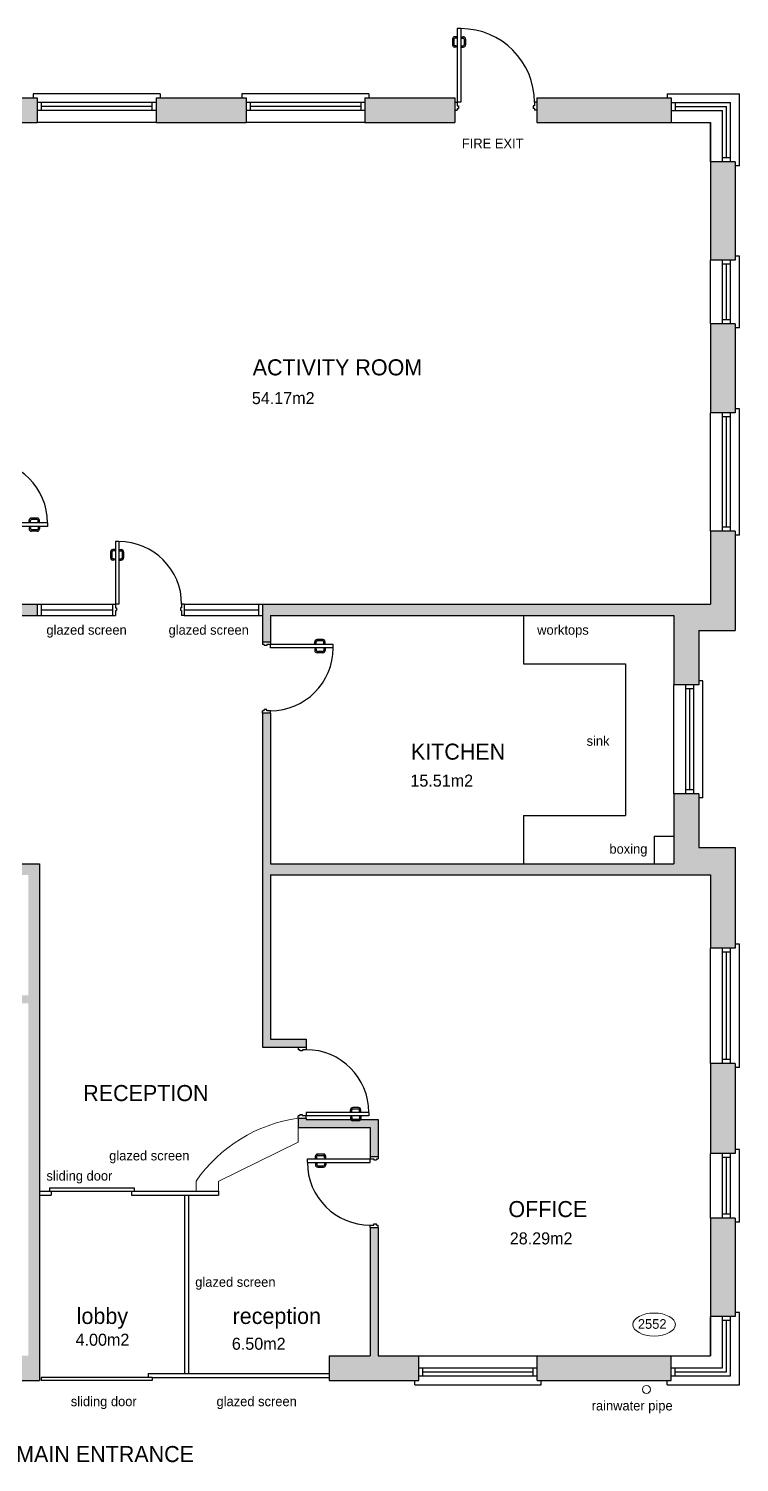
# Model space of a CAD drawing. Header units: millimetres. Extents: x -3138 to 23381, y 5420 to 23275.
# Drawn here: x 14536 to 23381, y 5420 to 23275 of the extents above; entities that cross this region are included whole.
import ezdxf

# ---------------------------------------------------------------- set-up
doc = ezdxf.new("R2010")
doc.units = ezdxf.units.MM
for name, color, linetype in [('A-Doors & Frames-G', 150, 'Continuous'), ('A-External -Wall G', 7, 'Continuous'), ('A-Internal Wall G', 7, 'Continuous'), ('A-Window G', 62, 'Continuous'), ('AREA', 6, 'Continuous'), ('CEILING HEIGHTS', 40, 'Continuous'), ('KITCHEN UNITS', 33, 'Continuous'), ('RAINWATER PIPES', 5, 'Continuous'), ('ROOM TITLES', 7, 'Continuous'), ('TEXT', 7, 'Continuous'), ('WALLSHADE', 254, 'Continuous')]:
    doc.layers.add(name, color=color, linetype=linetype)
doc.styles.add('style2', font='comic.ttf', dxfattribs={"height": 200})

msp = doc.modelspace()

# ---------------------------------------------------------------- hatches: boundary and pattern name
at = {"layer": 'WALLSHADE', "linetype": 'Continuous', "lineweight": 0}
h = msp.add_hatch(color=256, dxfattribs=at)
h.paths.add_polyline_path([(1471, 22415), (586, 22415), (586, 22105), (1471, 22105)])
h.paths.add_polyline_path([(-889, 22415), (-1989, 22415), (-1989, 22105), (-889, 22105)])
h.paths.add_polyline_path([(-2517, 21647), (-2827, 21647), (-2827, 20417), (-2517, 20417)])
h.paths.add_polyline_path([(-2517, 19607), (-2827, 19607), (-2827, 18497), (-2517, 18497)])
h.paths.add_polyline_path([(-2517, 17017), (-2827, 17017), (-2827, 15797), (-2357, 15797), (-2357, 14195), (344, 14195), (344, 14196, -0.414214), (372, 14225), (445, 14225, -0.414214), (473, 14196), (473, 14195), (1125, 14195), (1125, 14295), (-458, 14295), (-458, 15966), (1025, 15966), (1025, 15180), (1125, 15180), (1125, 15966), (1520, 15966), (1520, 16106), (-1147, 16106), (-1147, 15966), (-558, 15966), (-558, 14295), (-2257, 14295), (-2257, 15966), (-2032, 15966), (-2032, 16106), (-2517, 16106)])
h.paths.add_polyline_path([(1387, 12875), (-2257, 12875), (-2257, 13310), (-2357, 13310), (-2357, 13077), (-2827, 13077), (-2827, 11862), (-2517, 11862), (-2517, 12735), (1387, 12735)])
h.paths.add_polyline_path([(4616, 22415), (2946, 22415), (2946, 22105), (4115, 22105), (4115, 16106), (2405, 16106), (2405, 15966), (5005, 15966), (5005, 16106), (4215, 16106), (4215, 22105), (4616, 22105)])
h.paths.add_polyline_path([(6641, 22415), (6091, 22415), (6091, 22105), (6641, 22105)])
h.paths.add_polyline_path([(5617, 12875), (2277, 12875), (2277, 12735), (5617, 12735)])
h.paths.add_polyline_path([(8633, 6747), (7567, 6747), (7567, 11137), (9992, 11137), (9992, 12875), (6502, 12875), (6502, 12735), (7467, 12735), (7467, 12122), (7567, 12122), (7567, 12735), (9892, 12735), (9892, 11237), (8248, 11237), (8248, 11236, -0.414214), (8219, 11207), (8147, 11207, -0.414214), (8118, 11236), (8118, 11237), (7467, 11237), (7467, 6747), (7108, 6747), (7108, 6437), (8633, 6437)])
h.paths.add_polyline_path([(12058, 6747), (11098, 6747), (11098, 11137), (11188, 11137), (11188, 11237), (10883, 11237), (10883, 11137), (10998, 11137), (10998, 6747), (10048, 6747), (10048, 6437), (12058, 6437)])
h.paths.add_polyline_path([(14672, 12875), (12072, 12875), (12072, 12735), (14532, 12735), (14532, 11237), (12172, 11237), (12172, 11850), (12072, 11850), (12072, 11137), (12073, 11137), (14532, 11137), (14532, 6747), (13538, 6747), (13538, 6437), (14672, 6437)])
h.paths.add_polyline_path([(9111, 22415), (8116, 22415), (8116, 22105), (8415, 22105), (8415, 16106), (6685, 16106), (6685, 15966), (10809, 15966), (10809, 16718), (10709, 16718), (10709, 16106), (8515, 16106), (8515, 17703), (10709, 17703), (10809, 17703), (11460, 17703), (11460, 17704, -0.414214), (11489, 17733), (11561, 17733, -0.414214), (11590, 17704), (11590, 17703), (11923, 17703), (11923, 17803), (9482, 17803, -0.145161), (9472, 17803), (8644, 17803, -0.145161), (8634, 17803), (8515, 17803), (8515, 20403), (11823, 20403), (11823, 18688), (11923, 18688), (11923, 20503), (10121, 20503), (10121, 21143, -0.145161), (10121, 21154), (10121, 21970, -0.145161), (10121, 21981), (10121, 22105), (12031, 22105), (12031, 22415), (10021, 22415), (10021, 20503), (8555, 20503), (8555, 22105), (9111, 22105)])
h.paths.add_polyline_path([(14641, 22415), (13511, 22415), (13511, 22105), (13890, 22105), (13890, 20503), (12828, 20503), (12828, 20149), (12829, 20149, -0.414214), (12857, 20120), (12857, 20048, -0.414214), (12829, 20019), (12828, 20019), (12828, 15966), (14640, 15966), (14640, 16106), (13990, 16106), (13990, 17046), (13890, 17046), (13890, 16106), (12928, 16106), (12928, 20403), (13890, 20403), (13890, 17931), (13990, 17931), (13990, 22105), (14641, 22105)])
h.paths.add_polyline_path([(17241, 22415), (16121, 22415), (16121, 22105), (17241, 22105)])
h.paths.add_polyline_path([(19841, 22415), (18721, 22415), (18721, 22105), (19841, 22105)])
h.paths.add_polyline_path([(23331, 17015), (23021, 17015), (23021, 16106), (17445, 16106), (17445, 15636), (17545, 15636), (17545, 15966), (22566, 15966), (22566, 15104), (22876, 15104), (22876, 15779), (23331, 15779)])
h.paths.add_polyline_path([(19391, 6747), (18886, 6747), (18886, 8345), (18786, 8345), (18786, 6747), (18276, 6747), (18276, 6437), (19391, 6437)])
h.paths.add_polyline_path([(18886, 9690), (18666, 9690, -0.282457), (18641, 9674), (18569, 9674, -0.282457), (18543, 9690), (17989, 9690), (17989, 9704), (17889, 9704), (17889, 9590), (18786, 9590), (18786, 9230), (18886, 9230)])
h.paths.add_polyline_path([(23331, 13077), (22876, 13077), (22876, 13747), (22566, 13747), (22566, 12875), (17545, 12875), (17545, 14751), (17445, 14751), (17445, 10589), (17989, 10589), (17989, 10689), (17545, 10689), (17545, 12735), (23021, 12735), (23021, 11825), (23331, 11825)])
h.paths.add_polyline_path([(23331, 19600), (23021, 19600), (23021, 18490), (23331, 18490)])
h.paths.add_polyline_path([(23331, 21615), (23021, 21615), (23021, 20390), (23331, 20390)])
h.paths.add_polyline_path([(22531, 22415), (20861, 22415), (20861, 22105), (22531, 22105)])
h.paths.add_polyline_path([(23331, 8462), (23021, 8462), (23021, 7237), (23331, 7237)])
h.paths.add_polyline_path([(23331, 10387), (23021, 10387), (23021, 9267), (23331, 9267)])
h.paths.add_polyline_path([(22531, 6747), (20866, 6747), (20866, 6437), (22531, 6437)])

# ---------------------------------------------------------------- linework, layer by layer
at = {"color": 1, "linetype": 'Continuous', "lineweight": 0}
for p, q in [((17889, 9590), (17889, 9409)), ((16896, 8919), (17889, 9409)), ((16619, 8797), (16619, 8920)), ((16897, 8797), (16897, 8920))]:
    msp.add_line(p, q, dxfattribs=at)
msp.add_arc((18142, 7876), 1846, 97.8792, 145.5557, dxfattribs=at)
at = {"layer": 'A-Doors & Frames-G'}
for p, q in [((19871, 23275), (19871, 22359)), ((19915, 23275), (19871, 23275)), ((19915, 23275), (19915, 22359)), ((19811, 23146), (19811, 23074)), ((19828, 23146), (19828, 23074)), ((19868, 23175), (19840, 23175)), ((19868, 23158), (19840, 23158)), ((19858, 23062), (19840, 23062)), ((19858, 23045), (19840, 23045)), ((19858, 23062), (19858, 23045)), ((19868, 23175), (19868, 23158)), ((19917, 23175), (19917, 23158)), ((19917, 23175), (19945, 23175)), ((19917, 23158), (19945, 23158)), ((19927, 23062), (19945, 23062)), ((19927, 23062), (19927, 23045)), ((19927, 23045), (19945, 23045)), ((19957, 23146), (19957, 23074)), ((19974, 23146), (19974, 23074)), ((19841, 22359), (19871, 22359)), ((19871, 22359), (19871, 22313)), ((19915, 22359), (19871, 22359)), ((20861, 22359), (20831, 22359)), ((20831, 22359), (20831, 22313)), ((19841, 22259), (19871, 22259)), ((19871, 22313), (19885, 22313)), ((19871, 22280), (19885, 22280)), ((19871, 22280), (19871, 22259)), ((19885, 22313), (19885, 22280)), ((20831, 22313), (20817, 22313)), ((20817, 22313), (20817, 22280)), ((20831, 22280), (20817, 22280)), ((20831, 22280), (20831, 22259)), ((20861, 22259), (20831, 22259)), ((14541, 17132), (14541, 17151)), ((14558, 17132), (14558, 17151)), ((14642, 17179), (14570, 17179)), ((14642, 17162), (14570, 17162)), ((14654, 17122), (14654, 17151)), ((14671, 17122), (14671, 17151)), ((14771, 17120), (13990, 17120)), ((14771, 17076), (13990, 17076)), ((14558, 17132), (14541, 17132)), ((14541, 17063), (14541, 17045)), ((14558, 17063), (14541, 17063)), ((14558, 17063), (14558, 17045)), ((14642, 17033), (14570, 17033)), ((14642, 17016), (14570, 17016)), ((14671, 17122), (14654, 17122)), ((14671, 17073), (14654, 17073)), ((14654, 17073), (14654, 17045)), ((14671, 17073), (14671, 17045)), ((14771, 17120), (14771, 17076)), ((15612, 16787), (15584, 16787)), ((15612, 16787), (15612, 16770)), ((15615, 16887), (15615, 16106)), ((15659, 16887), (15615, 16887)), ((15659, 16887), (15659, 16106)), ((15661, 16787), (15661, 16770)), ((15661, 16787), (15689, 16787)), ((15555, 16758), (15555, 16686)), ((15572, 16758), (15572, 16686)), ((15612, 16770), (15584, 16770)), ((15602, 16674), (15584, 16674)), ((15602, 16657), (15584, 16657)), ((15602, 16674), (15602, 16657)), ((15661, 16770), (15689, 16770)), ((15671, 16674), (15689, 16674)), ((15671, 16674), (15671, 16657)), ((15671, 16657), (15689, 16657)), ((15701, 16758), (15701, 16686)), ((15718, 16758), (15718, 16686)), ((14640, 16106), (15585, 16106)), ((14690, 16106), (14690, 15966)), ((15585, 16106), (15615, 16106)), ((15585, 15966), (15585, 16106)), ((15615, 16106), (15615, 16060)), ((15659, 16106), (15615, 16106)), ((16470, 16106), (16440, 16106)), ((16440, 16106), (16440, 16060)), ((16470, 16106), (17445, 16106)), ((16470, 16106), (16470, 15966)), ((17395, 16106), (17395, 15966)), ((14640, 15966), (15585, 15966)), ((14690, 16036), (15585, 16036)), ((15585, 15966), (15615, 15966)), ((15615, 16060), (15629, 16060)), ((15615, 16027), (15629, 16027)), ((15615, 16027), (15615, 15966)), ((15629, 16060), (15629, 16027)), ((16440, 16060), (16426, 16060)), ((16426, 16060), (16426, 16027)), ((16440, 16027), (16426, 16027)), ((16440, 16027), (16440, 15966)), ((16470, 15966), (16440, 15966)), ((16470, 16036), (17395, 16036)), ((16470, 15966), (17445, 15966)), ((17445, 15636), (17445, 15606)), ((17466, 15606), (17445, 15606)), ((17466, 15606), (17466, 15592)), ((17499, 15592), (17466, 15592)), ((17499, 15606), (17499, 15592)), ((17545, 15606), (17499, 15606)), ((17545, 15636), (17545, 15606)), ((17545, 15562), (17545, 15606)), ((18326, 15606), (17545, 15606)), ((18326, 15562), (17545, 15562)), ((18096, 15619), (18096, 15637)), ((18113, 15619), (18096, 15619)), ((18096, 15550), (18096, 15531)), ((18113, 15550), (18096, 15550)), ((18113, 15619), (18113, 15637)), ((18113, 15550), (18113, 15531)), ((18197, 15666), (18125, 15666)), ((18197, 15649), (18125, 15649)), ((18209, 15609), (18209, 15637)), ((18226, 15609), (18209, 15609)), ((18226, 15560), (18209, 15560)), ((18209, 15560), (18209, 15531)), ((18226, 15609), (18226, 15637)), ((18226, 15560), (18226, 15531)), ((18326, 15562), (18326, 15606)), ((18197, 15520), (18125, 15520)), ((18197, 15503), (18125, 15503)), ((17445, 14751), (17445, 14781)), ((17466, 14781), (17445, 14781)), ((17466, 14781), (17466, 14795)), ((17499, 14795), (17466, 14795)), ((17499, 14781), (17499, 14795)), ((17545, 14781), (17499, 14781)), ((17545, 14751), (17545, 14781)), ((17889, 10589), (17889, 10559)), ((17910, 10559), (17889, 10559)), ((17910, 10559), (17910, 10545)), ((17943, 10545), (17910, 10545)), ((17943, 10559), (17943, 10545)), ((17989, 10559), (17943, 10559)), ((17989, 10589), (17989, 10559)), ((18641, 9837), (18569, 9837)), ((18641, 9820), (18569, 9820)), ((17889, 9704), (17889, 9734)), ((17910, 9734), (17889, 9734)), ((17910, 9734), (17910, 9748)), ((17943, 9748), (17910, 9748)), ((17943, 9734), (17943, 9748)), ((17989, 9734), (17943, 9734)), ((17989, 9778), (17989, 9734)), ((18770, 9778), (17989, 9778)), ((17989, 9704), (17989, 9734)), ((18770, 9734), (17989, 9734)), ((18540, 9790), (18540, 9809)), ((18557, 9790), (18540, 9790)), ((18540, 9721), (18540, 9703)), ((18557, 9721), (18540, 9721)), ((18557, 9790), (18557, 9809)), ((18557, 9721), (18557, 9703)), ((18641, 9691), (18569, 9691)), ((18641, 9674), (18569, 9674)), ((18653, 9780), (18653, 9809)), ((18670, 9780), (18653, 9780)), ((18670, 9731), (18653, 9731)), ((18653, 9731), (18653, 9703)), ((18670, 9780), (18670, 9809)), ((18670, 9731), (18670, 9703)), ((18770, 9778), (18770, 9734)), ((18005, 9200), (18786, 9200)), ((18005, 9156), (18005, 9200)), ((18005, 9156), (18786, 9156)), ((18105, 9203), (18105, 9231)), ((18105, 9203), (18122, 9203)), ((18105, 9154), (18122, 9154)), ((18105, 9154), (18105, 9125)), ((18122, 9203), (18122, 9231)), ((18122, 9154), (18122, 9125)), ((18133, 9260), (18206, 9260)), ((18133, 9243), (18206, 9243)), ((18133, 9114), (18206, 9114)), ((18217, 9213), (18217, 9231)), ((18217, 9213), (18234, 9213)), ((18217, 9144), (18217, 9125)), ((18217, 9144), (18234, 9144)), ((18234, 9213), (18234, 9231)), ((18234, 9144), (18234, 9125)), ((18786, 9230), (18786, 9200)), ((18786, 9200), (18832, 9200)), ((18786, 9156), (18786, 9200)), ((18832, 9200), (18832, 9186)), ((18832, 9186), (18865, 9186)), ((18865, 9200), (18865, 9186)), ((18865, 9200), (18886, 9200)), ((18886, 9230), (18886, 9200)), ((18133, 9097), (18206, 9097)), ((14672, 8797), (14816, 8797)), ((14796, 8837), (15847, 8837)), ((14796, 8837), (14796, 8797)), ((14816, 8797), (14816, 8747)), ((14816, 8797), (15816, 8797)), ((15816, 8797), (16897, 8797)), ((15816, 8797), (15816, 8747)), ((15847, 8837), (15847, 8797)), ((16897, 8797), (16897, 8747)), ((14672, 8747), (14816, 8747)), ((15816, 8747), (16897, 8747)), ((16474, 8747), (16474, 6527)), ((16524, 8747), (16524, 6527)), ((18786, 8345), (18786, 8375)), ((18786, 8375), (18832, 8375)), ((18832, 8375), (18832, 8389)), ((18832, 8389), (18865, 8389)), ((18865, 8375), (18865, 8389)), ((18865, 8375), (18886, 8375)), ((18886, 8345), (18886, 8375)), ((14692, 6477), (14692, 6437)), ((16072, 6477), (14692, 6477)), ((16072, 6437), (14692, 6437)), ((16022, 6527), (16022, 6477)), ((16022, 6527), (18276, 6527)), ((16072, 6477), (16072, 6437)), ((16072, 6477), (18276, 6477))]:
    msp.add_line(p, q, dxfattribs=at)
for centre, radius, start, end in [((19915, 22359), 916, 0, 90), ((19840, 23146), 28.5, 90, 180), ((19840, 23074), 28.5, 180, 270), ((19840, 23146), 11.5, 90, 180), ((19840, 23074), 11.5, 180, 270), ((19945, 23146), 28.5, 0, 90), ((19945, 23146), 11.5, 0, 90), ((19945, 23074), 28.5, 270, 0), ((19945, 23074), 11.5, 270, 0), ((13990, 17120), 781, 0, 90), ((14570, 17151), 28.5, 90, 180), ((14570, 17151), 11.5, 90, 180), ((14642, 17151), 28.5, 0, 90), ((14642, 17151), 11.5, 0, 90), ((14570, 17045), 28.5, 180, 270), ((14570, 17045), 11.5, 180, 270), ((14642, 17045), 28.5, 270, 0), ((14642, 17045), 11.5, 270, 0), ((15584, 16758), 28.5, 90, 180), ((15659, 16106), 781, 0, 90), ((15689, 16758), 28.5, 0, 90), ((15584, 16686), 28.5, 180, 270), ((15584, 16758), 11.5, 90, 180), ((15584, 16686), 11.5, 180, 270), ((15689, 16758), 11.5, 0, 90), ((15689, 16686), 28.5, 270, 0), ((15689, 16686), 11.5, 270, 0), ((17545, 15562), 781, 270, 0), ((18125, 15637), 28.5, 90, 180), ((18125, 15637), 11.5, 90, 180), ((18197, 15637), 28.5, 0, 90), ((18197, 15637), 11.5, 0, 90), ((18125, 15531), 28.5, 180, 270), ((18125, 15531), 11.5, 180, 270), ((18197, 15531), 28.5, 270, 0), ((18197, 15531), 11.5, 270, 0), ((17989, 9778), 781, 0, 90), ((18569, 9809), 28.5, 90, 180), ((18569, 9809), 11.5, 90, 180), ((18641, 9809), 28.5, 0, 90), ((18641, 9809), 11.5, 0, 90), ((18569, 9703), 28.5, 180, 270), ((18569, 9703), 11.5, 180, 270), ((18641, 9703), 28.5, 270, 0), ((18641, 9703), 11.5, 270, 0), ((18786, 9156), 781, 180, 270), ((18133, 9231), 28.5, 90, 180), ((18133, 9125), 28.5, 180, 270), ((18133, 9231), 11.5, 90, 180), ((18133, 9125), 11.5, 180, 270), ((18206, 9231), 28.5, 0, 90), ((18206, 9231), 11.5, 0, 90), ((18206, 9125), 28.5, 270, 0), ((18206, 9125), 11.5, 270, 0)]:
    msp.add_arc(centre, radius, start, end, dxfattribs=at)
at = {"layer": 'A-External -Wall G'}
for p, q in [((13511, 22415), (14641, 22415)), ((14641, 22415), (14641, 22105)), ((16121, 22415), (17241, 22415)), ((16121, 22415), (16121, 22105)), ((17241, 22415), (17241, 22105)), ((18721, 22415), (19841, 22415)), ((18721, 22415), (18721, 22105)), ((19841, 22415), (19841, 22105)), ((20861, 22415), (22531, 22415)), ((20861, 22415), (20861, 22105)), ((22531, 22415), (22531, 22105)), ((13990, 22105), (14641, 22105)), ((16121, 22105), (17241, 22105)), ((18721, 22105), (19841, 22105)), ((20861, 22105), (22531, 22105)), ((23021, 22105), (23021, 20390)), ((23331, 21615), (23021, 21615)), ((23331, 21615), (23331, 20390)), ((23331, 20390), (23021, 20390)), ((23021, 19600), (23021, 18490)), ((23331, 19600), (23021, 19600)), ((23331, 19600), (23331, 18490)), ((23331, 18490), (23021, 18490)), ((23021, 17015), (23021, 16106)), ((23331, 17015), (23021, 17015)), ((23331, 17015), (23331, 15779)), ((14640, 16106), (14640, 15966)), ((17445, 16106), (17445, 15636)), ((17545, 15966), (17545, 15636)), ((22566, 15966), (22566, 15104)), ((22876, 15779), (23331, 15779)), ((22876, 15779), (22876, 15104)), ((17545, 15636), (17445, 15636)), ((22876, 15104), (22566, 15104)), ((17445, 14751), (17445, 10589)), ((17545, 14751), (17445, 14751)), ((17545, 14751), (17545, 12875)), ((22566, 13747), (22566, 12875)), ((22876, 13747), (22566, 13747)), ((22876, 13747), (22876, 13077)), ((22876, 13077), (23331, 13077)), ((23331, 13077), (23331, 11825)), ((14672, 12875), (14672, 6437)), ((17545, 12735), (17545, 10689)), ((23021, 12735), (23021, 11825)), ((23331, 11825), (23021, 11825)), ((17445, 10589), (17989, 10589)), ((17545, 10689), (17989, 10689)), ((17989, 10689), (17989, 10589)), ((23021, 10387), (23021, 9267)), ((23331, 10387), (23021, 10387)), ((23331, 10387), (23331, 9267)), ((17889, 9704), (17889, 9590)), ((17989, 9704), (17889, 9704)), ((17989, 9704), (17989, 9690)), ((17989, 9690), (18886, 9690)), ((18886, 9690), (18886, 9230)), ((17889, 9590), (18786, 9590)), ((18786, 9590), (18786, 9230)), ((18786, 9230), (18886, 9230)), ((23331, 9267), (23021, 9267)), ((23021, 8462), (23021, 6747)), ((23331, 8462), (23021, 8462)), ((23331, 8462), (23331, 7237)), ((18786, 8345), (18786, 6747)), ((18786, 8345), (18886, 8345)), ((18886, 8345), (18886, 6747)), ((23331, 7237), (23021, 7237)), ((18276, 6747), (18276, 6437)), ((18276, 6747), (18786, 6747)), ((18886, 6747), (19391, 6747)), ((19391, 6437), (19391, 6747)), ((20866, 6747), (23006, 6747)), ((20866, 6437), (20866, 6747)), ((22531, 6437), (22531, 6747)), ((13538, 6437), (14672, 6437)), ((18276, 6437), (19391, 6437)), ((20866, 6437), (22531, 6437))]:
    msp.add_line(p, q, dxfattribs=at)
at = {"layer": 'A-Internal Wall G'}
for p, q in [((13990, 16106), (14640, 16106)), ((17445, 16106), (23021, 16106)), ((12828, 15966), (14640, 15966)), ((17545, 15966), (22566, 15966)), ((12072, 12875), (14672, 12875)), ((17545, 12875), (22566, 12875)), ((17545, 12735), (23021, 12735))]:
    msp.add_line(p, q, dxfattribs=at)
at = {"layer": 'A-Window G'}
for p, q in [((14591, 22465), (14591, 22415)), ((16171, 22465), (14591, 22465)), ((16121, 22355), (14641, 22355)), ((14691, 22355), (14691, 22255)), ((16071, 22355), (16071, 22255)), ((16171, 22465), (16171, 22415)), ((17191, 22465), (17191, 22415)), ((18771, 22465), (17191, 22465)), ((18721, 22355), (17241, 22355)), ((17291, 22355), (17291, 22255)), ((18671, 22355), (18671, 22255)), ((18771, 22465), (18771, 22415)), ((22481, 22465), (22481, 22415)), ((22481, 22465), (23381, 22465)), ((22531, 22355), (23270, 22355)), ((22581, 22355), (22581, 22255)), ((23270, 21615), (23270, 22355)), ((23381, 21565), (23381, 22465)), ((16121, 22255), (14641, 22255)), ((16071, 22305), (14691, 22305)), ((18721, 22255), (17241, 22255)), ((18671, 22305), (17291, 22305)), ((22531, 22255), (23170, 22255)), ((22581, 22305), (23220, 22305)), ((23170, 21615), (23170, 22255)), ((23220, 21665), (23220, 22305)), ((16121, 22105), (14641, 22105)), ((18721, 22105), (17241, 22105)), ((22531, 22105), (23021, 22105)), ((23021, 21615), (23021, 22105)), ((23270, 21665), (23170, 21665)), ((23381, 21565), (23331, 21565)), ((23021, 19600), (23021, 20390)), ((23170, 19600), (23170, 20390)), ((23270, 19600), (23270, 20390)), ((23381, 20440), (23331, 20440)), ((23381, 19550), (23381, 20440)), ((23270, 20340), (23170, 20340)), ((23220, 19650), (23220, 20340)), ((23270, 19650), (23170, 19650)), ((23381, 19550), (23331, 19550)), ((23021, 17015), (23021, 18490)), ((23170, 17015), (23170, 18490)), ((23270, 18440), (23170, 18440)), ((23220, 17065), (23220, 18440)), ((23270, 17015), (23270, 18490)), ((23381, 18540), (23331, 18540)), ((23381, 16965), (23381, 18540)), ((23270, 17065), (23170, 17065)), ((23381, 16965), (23331, 16965)), ((22566, 13747), (22566, 15104)), ((22715, 13747), (22715, 15104)), ((22815, 15054), (22715, 15054)), ((22765, 13797), (22765, 15054)), ((22815, 13747), (22815, 15104)), ((22926, 15154), (22876, 15154)), ((22926, 13697), (22926, 15154)), ((22815, 13797), (22715, 13797)), ((22926, 13697), (22876, 13697)), ((23021, 10387), (23021, 11825)), ((23170, 10387), (23170, 11825)), ((23270, 10387), (23270, 11825)), ((23381, 11875), (23331, 11875)), ((23381, 10337), (23381, 11875)), ((23270, 11775), (23170, 11775)), ((23220, 10437), (23220, 11775)), ((23270, 10437), (23170, 10437)), ((23381, 10337), (23331, 10337)), ((23381, 9317), (23331, 9317)), ((23381, 8412), (23381, 9317)), ((23021, 8462), (23021, 9267)), ((23170, 8462), (23170, 9267)), ((23270, 9217), (23170, 9217)), ((23220, 8512), (23220, 9217)), ((23270, 8462), (23270, 9267)), ((23270, 8512), (23170, 8512)), ((23381, 8412), (23331, 8412)), ((23021, 6747), (23021, 7237)), ((23170, 6598), (23170, 7237)), ((23270, 7187), (23170, 7187)), ((23220, 6548), (23220, 7187)), ((23270, 6498), (23270, 7237)), ((23381, 7287), (23331, 7287)), ((23381, 6387), (23381, 7287)), ((19391, 6747), (20866, 6747)), ((22531, 6747), (23021, 6747)), ((19341, 6387), (19341, 6437)), ((19391, 6598), (20866, 6598)), ((19391, 6498), (20866, 6498)), ((19441, 6498), (19441, 6598)), ((19441, 6548), (20816, 6548)), ((20816, 6498), (20816, 6598)), ((20916, 6387), (20916, 6437)), ((22481, 6387), (22481, 6437)), ((22531, 6598), (23170, 6598)), ((22531, 6498), (23270, 6498)), ((22581, 6498), (22581, 6598)), ((22581, 6548), (23220, 6548)), ((19341, 6387), (20916, 6387)), ((22481, 6387), (23381, 6387))]:
    msp.add_line(p, q, dxfattribs=at)
at = {"layer": 'CEILING HEIGHTS', "linetype": 'Continuous', "lineweight": 0}
msp.add_ellipse((22320, 7136), major_axis=(265, 0), ratio=0.539585, dxfattribs=at)
at = {"layer": 'KITCHEN UNITS'}
for p, q in [((20696, 15966), (20696, 15366)), ((20696, 15366), (21966, 15366)), ((21966, 15366), (21966, 13475)), ((20696, 13475), (21966, 13475)), ((20696, 13475), (20696, 12875)), ((22321, 13220), (22566, 13220)), ((22321, 13220), (22321, 12875))]:
    msp.add_line(p, q, dxfattribs=at)
at = {"layer": 'RAINWATER PIPES', "linetype": 'Continuous', "lineweight": 0}
msp.add_circle((22225, 6327), 50, dxfattribs=at)

# ---------------------------------------------------------------- texts
at = {"layer": 'AREA', "linetype": 'Continuous', "lineweight": 0, "style": 'style2'}
for s, p in [('54.17m2', (17314, 18599)), ('15.51m2', (19287, 13835)), ('28.29m2', (20524, 8134)), ('4.00m2', (15120, 6872)), ('6.50m2', (17065, 6822))]:
    msp.add_text(s, height=150, dxfattribs=at).set_placement(p)
at = {"layer": 'CEILING HEIGHTS', "linetype": 'Continuous', "lineweight": 0, "style": 'style2'}
msp.add_text('2552', height=120, dxfattribs=at).set_placement((22118, 7083))
at = {"layer": 'ROOM TITLES', "linetype": 'Continuous', "lineweight": 0, "style": 'style2'}
for s, p in [('ACTIVITY ROOM', (17324, 18957)), ('KITCHEN', (19293, 14171)), ('RECEPTION', (15215, 9919)), ('OFFICE', (20507, 8474)), ('lobby', (15134, 7143)), ('reception', (17074, 7143)), ('MAIN ENTRANCE', (14380, 5423))]:
    msp.add_text(s, height=200, dxfattribs=at).set_placement(p)
at = {"layer": 'TEXT', "linetype": 'Continuous', "lineweight": 0, "style": 'style2'}
for s, p in [('FIRE EXIT', (19928, 21785)), ('glazed screen', (14757, 15727)), ('glazed screen', (16277, 15727)), ('worktops', (20865, 15727)), ('sink', (21480, 14344)), ('boxing', (21764, 13000)), ('glazed screen', (15538, 9180)), ('sliding door', (14757, 8929)), ('glazed screen', (16609, 7606)), ('sliding door', (15060, 6119)), ('glazed screen', (16874, 6119)), ('rainwater pipe', (21543, 6066))]:
    msp.add_text(s, height=120, dxfattribs=at).set_placement(p)

doc.saveas('drawing.dxf')
